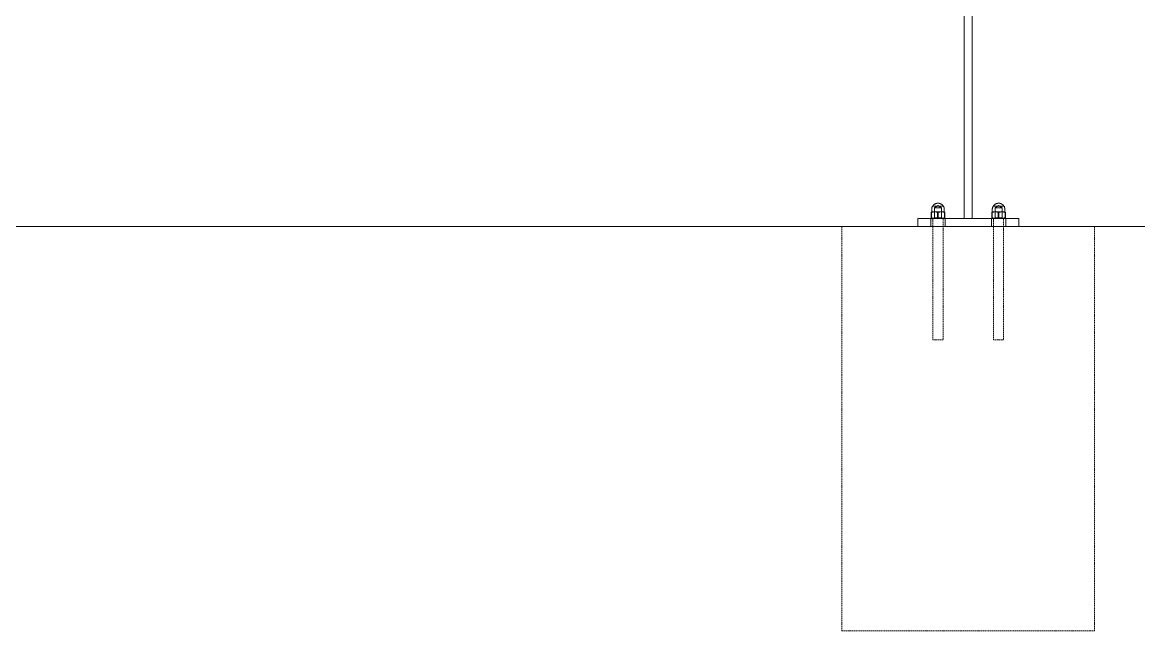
# Model space of a CAD drawing. Header units: millimetres. Extents: x -402 to 3954, y -41 to 3282.
# Drawn here: x 759 to 1863, y 2077 to 2679 of the extents above; entities that cross this region are included whole.
import ezdxf

# ---------------------------------------------------------------- set-up
doc = ezdxf.new("R2010")
doc.units = ezdxf.units.MM
doc.linetypes.add('HIDDEN', pattern=[1.905, 1.27, -0.635])
doc.layers.add('ZANO_R', color=7, linetype='Continuous', lineweight=0)
doc.layers.add('ZANO_R_przerywana', color=7, linetype='HIDDEN', lineweight=0)

msp = doc.modelspace()

# ---------------------------------------------------------------- linework, layer by layer
at = {"layer": 'ZANO_R'}
for p, q in [((1690.6, 2485), (1690.6, 2875)), ((1698.6, 2875), (1698.6, 2485)), ((1658.9, 2496.3), (1659, 2496.5)), ((1659, 2496.5), (1659.1, 2496.7)), ((1659.1, 2496.7), (1659.2, 2496.9)), ((1659.2, 2496.9), (1659.3, 2497)), ((1659.3, 2497), (1659.4, 2497.2)), ((1659.4, 2497.2), (1659.5, 2497.4)), ((1659.5, 2497.4), (1659.7, 2497.6)), ((1663.6, 2497.2), (1659.6, 2497.2)), ((1659.7, 2497.6), (1659.8, 2497.7)), ((1659.8, 2497.7), (1659.9, 2497.9)), ((1659.9, 2497.9), (1660.1, 2498.1)), ((1660.1, 2498.1), (1660.2, 2498.2)), ((1660.2, 2498.2), (1660.4, 2498.4)), ((1660.4, 2498.4), (1660.5, 2498.5)), ((1660.5, 2498.5), (1660.7, 2498.6)), ((1660.7, 2498.6), (1660.9, 2498.8)), ((1660.9, 2498.8), (1661, 2498.9)), ((1661, 2498.9), (1661.2, 2499)), ((1661.2, 2499), (1661.4, 2499.1)), ((1661.2, 2495.6), (1664.6, 2497.7)), ((1661.4, 2499.1), (1661.6, 2499.2)), ((1661.6, 2499.2), (1661.8, 2499.3)), ((1661.8, 2499.3), (1661.9, 2499.4)), ((1661.9, 2499.4), (1662.1, 2499.5)), ((1662.1, 2499.5), (1662.3, 2499.6)), ((1662.3, 2499.6), (1662.5, 2499.7)), ((1662.5, 2499.7), (1662.7, 2499.7)), ((1662.7, 2499.7), (1662.9, 2499.8)), ((1662.9, 2499.8), (1663.2, 2499.9)), ((1663.2, 2499.9), (1663.4, 2499.9)), ((1663.4, 2499.9), (1663.6, 2500)), ((1663.6, 2500), (1663.8, 2500)), ((1669.6, 2497.2), (1663.6, 2497.2)), ((1663.8, 2500), (1664, 2500)), ((1664, 2500), (1664.2, 2500)), ((1664.2, 2500), (1664.4, 2500)), ((1664.4, 2500), (1664.6, 2500)), ((1664.6, 2500), (1664.8, 2500)), ((1664.6, 2497.7), (1668, 2495.6)), ((1664.8, 2500), (1665.1, 2500)), ((1665.1, 2500), (1665.3, 2500)), ((1665.3, 2500), (1665.5, 2500)), ((1665.5, 2500), (1665.7, 2500)), ((1665.7, 2500), (1665.9, 2499.9)), ((1665.9, 2499.9), (1666.1, 2499.9)), ((1666.1, 2499.9), (1666.3, 2499.8)), ((1666.3, 2499.8), (1666.5, 2499.7)), ((1666.5, 2499.7), (1666.7, 2499.7)), ((1666.7, 2499.7), (1666.9, 2499.6)), ((1666.9, 2499.6), (1667.1, 2499.5)), ((1667.1, 2499.5), (1667.3, 2499.4)), ((1667.3, 2499.4), (1667.5, 2499.3)), ((1667.5, 2499.3), (1667.7, 2499.2)), ((1667.7, 2499.2), (1667.9, 2499.1)), ((1667.9, 2499.1), (1668.1, 2499)), ((1668.1, 2499), (1668.2, 2498.9)), ((1668.2, 2498.9), (1668.4, 2498.8)), ((1668.4, 2498.8), (1668.6, 2498.6)), ((1668.6, 2498.6), (1668.7, 2498.5)), ((1668.7, 2498.5), (1668.9, 2498.4)), ((1668.9, 2498.4), (1669.1, 2498.2)), ((1669.1, 2498.2), (1669.2, 2498.1)), ((1669.2, 2498.1), (1669.3, 2497.9)), ((1669.3, 2497.9), (1669.5, 2497.7)), ((1669.5, 2497.7), (1669.6, 2497.6)), ((1669.6, 2497.6), (1669.7, 2497.4)), ((1669.7, 2497.4), (1669.9, 2497.2)), ((1669.9, 2497.2), (1670, 2497)), ((1670, 2497), (1670.1, 2496.9)), ((1670.1, 2496.9), (1670.2, 2496.7)), ((1670.2, 2496.7), (1670.3, 2496.5)), ((1670.3, 2496.5), (1670.4, 2496.3)), ((1718.9, 2496.3), (1719, 2496.5)), ((1719, 2496.5), (1719.1, 2496.7)), ((1719.1, 2496.7), (1719.2, 2496.9)), ((1719.2, 2496.9), (1719.3, 2497)), ((1719.3, 2497), (1719.4, 2497.2)), ((1719.4, 2497.2), (1719.5, 2497.4)), ((1719.5, 2497.4), (1719.7, 2497.6)), ((1719.6, 2497.2), (1725.6, 2497.2)), ((1719.7, 2497.6), (1719.8, 2497.7)), ((1719.8, 2497.7), (1719.9, 2497.9)), ((1719.9, 2497.9), (1720.1, 2498.1)), ((1720.1, 2498.1), (1720.2, 2498.2)), ((1720.2, 2498.2), (1720.4, 2498.4)), ((1720.4, 2498.4), (1720.5, 2498.5)), ((1720.5, 2498.5), (1720.7, 2498.6)), ((1720.7, 2498.6), (1720.9, 2498.8)), ((1720.9, 2498.8), (1721, 2498.9)), ((1721, 2498.9), (1721.2, 2499)), ((1721.2, 2499), (1721.4, 2499.1)), ((1721.2, 2495.6), (1724.6, 2497.7)), ((1721.4, 2499.1), (1721.6, 2499.2)), ((1721.6, 2499.2), (1721.8, 2499.3)), ((1721.8, 2499.3), (1721.9, 2499.4)), ((1721.9, 2499.4), (1722.1, 2499.5)), ((1722.1, 2499.5), (1722.3, 2499.6)), ((1722.3, 2499.6), (1722.5, 2499.7)), ((1722.5, 2499.7), (1722.7, 2499.7)), ((1722.7, 2499.7), (1722.9, 2499.8)), ((1722.9, 2499.8), (1723.2, 2499.9)), ((1723.2, 2499.9), (1723.4, 2499.9)), ((1723.4, 2499.9), (1723.6, 2500)), ((1723.6, 2500), (1723.8, 2500)), ((1723.8, 2500), (1724, 2500)), ((1724, 2500), (1724.2, 2500)), ((1724.2, 2500), (1724.4, 2500)), ((1724.4, 2500), (1724.6, 2500)), ((1724.6, 2500), (1724.8, 2500)), ((1724.6, 2497.7), (1728, 2495.6)), ((1724.8, 2500), (1725.1, 2500)), ((1725.1, 2500), (1725.3, 2500)), ((1725.3, 2500), (1725.5, 2500)), ((1725.5, 2500), (1725.7, 2500)), ((1725.6, 2497.2), (1729.6, 2497.2)), ((1725.7, 2500), (1725.9, 2499.9)), ((1725.9, 2499.9), (1726.1, 2499.9)), ((1726.1, 2499.9), (1726.3, 2499.8)), ((1726.3, 2499.8), (1726.5, 2499.7)), ((1726.5, 2499.7), (1726.7, 2499.7)), ((1726.7, 2499.7), (1726.9, 2499.6)), ((1726.9, 2499.6), (1727.1, 2499.5)), ((1727.1, 2499.5), (1727.3, 2499.4)), ((1727.3, 2499.4), (1727.5, 2499.3)), ((1727.5, 2499.3), (1727.7, 2499.2)), ((1727.7, 2499.2), (1727.9, 2499.1)), ((1727.9, 2499.1), (1728.1, 2499)), ((1728.1, 2499), (1728.2, 2498.9)), ((1728.2, 2498.9), (1728.4, 2498.8)), ((1728.4, 2498.8), (1728.6, 2498.6)), ((1728.6, 2498.6), (1728.7, 2498.5)), ((1728.7, 2498.5), (1728.9, 2498.4)), ((1728.9, 2498.4), (1729.1, 2498.2)), ((1729.1, 2498.2), (1729.2, 2498.1)), ((1729.2, 2498.1), (1729.3, 2497.9)), ((1729.3, 2497.9), (1729.5, 2497.7)), ((1729.5, 2497.7), (1729.6, 2497.6)), ((1729.6, 2497.6), (1729.7, 2497.4)), ((1729.7, 2497.4), (1729.9, 2497.2)), ((1729.9, 2497.2), (1730, 2497)), ((1730, 2497), (1730.1, 2496.9)), ((1730.1, 2496.9), (1730.2, 2496.7)), ((1730.2, 2496.7), (1730.3, 2496.5)), ((1730.3, 2496.5), (1730.4, 2496.3)), ((1658, 2491), (1658.1, 2491.5)), ((1658.3, 2491.1), (1658, 2491)), ((1658, 2485.6), (1658, 2491)), ((1658, 2485.6), (1658.3, 2485.5)), ((1658.1, 2485), (1658, 2485.6)), ((1658.1, 2491.5), (1658.1, 2491.5)), ((1658.1, 2491.5), (1658.1, 2491.5)), ((1658.1, 2491.5), (1658.1, 2491.5)), ((1658.1, 2491.5), (1658.1, 2491.5)), ((1658.1, 2491.5), (1658.1, 2491.5)), ((1658.1, 2491.5), (1658.1, 2491.5)), ((1658.1, 2491.5), (1658.2, 2491.5)), ((1658.1, 2491.5), (1658.3, 2491)), ((1658.3, 2485.6), (1658.1, 2485)), ((1658.2, 2491.5), (1658.3, 2491.5)), ((1658.3, 2491.5), (1658.3, 2491.5)), ((1658.3, 2491.5), (1658.3, 2491.6)), ((1658.3, 2491.6), (1658.3, 2491.6)), ((1658.3, 2491.6), (1658.3, 2491.6)), ((1658.3, 2491.6), (1658.3, 2491.6)), ((1658.3, 2491.6), (1658.3, 2491.6)), ((1658.3, 2491.6), (1658.3, 2491.6)), ((1658.3, 2491.6), (1658.3, 2491.6)), ((1658.3, 2491.6), (1658.3, 2491.6)), ((1658.3, 2491.6), (1658.3, 2491.6)), ((1658.3, 2491.6), (1658.3, 2491.6)), ((1658.3, 2491.6), (1658.3, 2491.6)), ((1658.3, 2491.6), (1658.3, 2491.6)), ((1658.3, 2491.6), (1658.3, 2491.6)), ((1658.3, 2491.6), (1658.4, 2491.6)), ((1658.3, 2491.5), (1658.3, 2491.5)), ((1658.3, 2491.5), (1658.3, 2491.5)), ((1658.3, 2491.5), (1658.3, 2491.5)), ((1658.3, 2491.5), (1658.3, 2491.5)), ((1658.3, 2491.5), (1658.3, 2491.5)), ((1658.3, 2491.5), (1658.3, 2491.5)), ((1658.3, 2491.5), (1658.3, 2491.5)), ((1658.3, 2491.5), (1658.9, 2491.5)), ((1658.6, 2491.2), (1658.3, 2491.1)), ((1658.3, 2491), (1658.6, 2491.1)), ((1658.3, 2485.6), (1658.3, 2491)), ((1658.7, 2485.5), (1658.3, 2485.6)), ((1658.3, 2485.5), (1658.6, 2485.4)), ((1658.4, 2494.6), (1658.5, 2494.9)), ((1658.4, 2494.4), (1658.4, 2494.6)), ((1658.4, 2494.2), (1658.4, 2494.4)), ((1658.4, 2494), (1658.4, 2494.2)), ((1658.4, 2493.8), (1658.4, 2494)), ((1658.4, 2491.7), (1658.4, 2493.8)), ((1658.4, 2491.6), (1658.4, 2491.7)), ((1658.4, 2491.7), (1658.4, 2491.7)), ((1658.4, 2491.7), (1658.4, 2491.7)), ((1658.4, 2491.6), (1658.4, 2491.6)), ((1658.4, 2491.6), (1658.4, 2491.6)), ((1658.4, 2491.6), (1658.4, 2491.6)), ((1658.4, 2491.6), (1658.4, 2491.6)), ((1658.4, 2491.6), (1658.4, 2491.6)), ((1658.4, 2491.6), (1658.4, 2491.6)), ((1658.4, 2491.6), (1658.4, 2491.6)), ((1658.4, 2491.6), (1658.4, 2491.6)), ((1658.4, 2491.6), (1658.4, 2491.6)), ((1658.4, 2491.6), (1658.4, 2491.6)), ((1658.4, 2491.6), (1658.4, 2491.6)), ((1658.4, 2491.6), (1658.4, 2491.6)), ((1658.4, 2491.6), (1658.4, 2491.6)), ((1658.4, 2491.6), (1658.4, 2491.6)), ((1658.4, 2491.6), (1658.4, 2491.6)), ((1658.4, 2491.6), (1658.4, 2491.6)), ((1658.4, 2491.6), (1658.4, 2491.6)), ((1658.4, 2491.6), (1658.4, 2491.6)), ((1658.5, 2495.1), (1658.6, 2495.3)), ((1658.5, 2494.9), (1658.5, 2495.1)), ((1658.6, 2495.5), (1658.7, 2495.7)), ((1658.6, 2495.3), (1658.6, 2495.5)), ((1658.9, 2491.2), (1658.6, 2491.2)), ((1658.6, 2491.1), (1659, 2491.2)), ((1658.6, 2485.4), (1659, 2485.3)), ((1658.7, 2495.9), (1658.8, 2496.1)), ((1658.7, 2495.7), (1658.7, 2495.9)), ((1659, 2485.4), (1658.7, 2485.5)), ((1658.8, 2496.1), (1658.9, 2496.3)), ((1658.9, 2491.5), (1661, 2491.5)), ((1659.2, 2491.3), (1658.9, 2491.2)), ((1659, 2491.2), (1659.3, 2491.3)), ((1659.4, 2485.3), (1659, 2485.4)), ((1659, 2485.3), (1659.3, 2485.2)), ((1659.5, 2491.4), (1659.2, 2491.3)), ((1659.3, 2491.3), (1659.6, 2491.3)), ((1659.8, 2485.2), (1659.4, 2485.3)), ((1659.9, 2491.4), (1659.5, 2491.4)), ((1659.6, 2491.3), (1660, 2491.4)), ((1660.2, 2491.5), (1659.9, 2491.4)), ((1660, 2491.4), (1660.3, 2491.4)), ((1660.5, 2491.5), (1660.2, 2491.5)), ((1660.3, 2491.4), (1660.7, 2491.5)), ((1660.8, 2491.5), (1660.5, 2491.5)), ((1660.6, 2485.1), (1661.2, 2485.5)), ((1660.7, 2491.5), (1661, 2491.5)), ((1661.2, 2491.5), (1660.8, 2491.5)), ((1661, 2491.5), (1661.4, 2491.5)), ((1661.2, 2485.5), (1661.2, 2495.6)), ((1661.2, 2495.6), (1661.2, 2495.6)), ((1661.2, 2495.6), (1661.2, 2495.6)), ((1661.2, 2495.6), (1661.2, 2495.6)), ((1661.2, 2495.6), (1661.2, 2495.6)), ((1661.2, 2495.6), (1661.2, 2495.6)), ((1661.2, 2495.6), (1661.2, 2495.6)), ((1661.2, 2495.6), (1661.3, 2495.6)), ((1661.5, 2491.5), (1661.2, 2491.5)), ((1662.8, 2485.5), (1661.2, 2485.5)), ((1661.3, 2495.6), (1661.7, 2495.6)), ((1661.3, 2491.5), (1667.5, 2491.5)), ((1661.4, 2491.5), (1661.4, 2491.5)), ((1661.8, 2491.5), (1661.5, 2491.5)), ((1661.7, 2495.6), (1662.8, 2495.6)), ((1662.1, 2491.5), (1661.8, 2491.5)), ((1661.8, 2491.5), (1662.1, 2491.5)), ((1662.5, 2491.4), (1662.1, 2491.5)), ((1662.1, 2491.5), (1662.5, 2491.5)), ((1662.5, 2491.5), (1662.9, 2491.5)), ((1662.8, 2491.4), (1662.5, 2491.4)), ((1662.8, 2495.6), (1668, 2495.6)), ((1663.1, 2491.3), (1662.8, 2491.4)), ((1668, 2485.5), (1662.8, 2485.5)), ((1662.8, 2485.2), (1663.1, 2485.3)), ((1662.9, 2491.5), (1663.2, 2491.4)), ((1663.4, 2491.2), (1663.1, 2491.3)), ((1663.1, 2485.3), (1663.4, 2485.3)), ((1663.2, 2491.4), (1663.6, 2491.3)), ((1663.7, 2491.2), (1663.4, 2491.2)), ((1663.4, 2485.3), (1663.7, 2485.4)), ((1663.6, 2491.3), (1663.9, 2491.3)), ((1663.9, 2485.3), (1663.6, 2485.2)), ((1664, 2491.1), (1663.7, 2491.2)), ((1663.7, 2485.4), (1664, 2485.5)), ((1663.9, 2491.3), (1664.3, 2491.2)), ((1664.2, 2485.4), (1663.9, 2485.3)), ((1664.3, 2491), (1664, 2491.1)), ((1664, 2485.5), (1664.3, 2485.6)), ((1664.6, 2485.5), (1664.2, 2485.4)), ((1664.3, 2491.2), (1664.6, 2491.1)), ((1664.7, 2491.1), (1664.3, 2491)), ((1664.3, 2485.6), (1664.3, 2491)), ((1664.3, 2485.6), (1664.7, 2485.5)), ((1664.6, 2491.1), (1664.9, 2491)), ((1664.9, 2485.6), (1664.6, 2485.5)), ((1665, 2491.2), (1664.7, 2491.1)), ((1664.7, 2485.5), (1665, 2485.4)), ((1664.9, 2491), (1665.2, 2491.1)), ((1664.9, 2491), (1664.9, 2485.6)), ((1664.9, 2485.6), (1665.2, 2485.5)), ((1665.3, 2491.2), (1665, 2491.2)), ((1665, 2485.4), (1665.4, 2485.3)), ((1665.2, 2491.1), (1665.6, 2491.2)), ((1665.2, 2485.5), (1665.6, 2485.4)), ((1665.6, 2491.3), (1665.3, 2491.2)), ((1665.4, 2485.3), (1665.7, 2485.2)), ((1666, 2491.4), (1665.6, 2491.3)), ((1665.6, 2491.2), (1665.9, 2491.3)), ((1665.6, 2485.4), (1665.9, 2485.3)), ((1665.9, 2491.3), (1666.2, 2491.3)), ((1665.9, 2485.3), (1666.2, 2485.3)), ((1666.3, 2491.4), (1666, 2491.4)), ((1666.2, 2491.3), (1666.5, 2491.4)), ((1666.6, 2491.5), (1666.3, 2491.4)), ((1666.5, 2491.4), (1666.9, 2491.4)), ((1667, 2491.5), (1666.6, 2491.5)), ((1666.9, 2491.4), (1667.2, 2491.5)), ((1667.3, 2491.5), (1667, 2491.5)), ((1667.2, 2491.5), (1667.5, 2491.5)), ((1667.7, 2491.5), (1667.3, 2491.5)), ((1667.5, 2491.5), (1667.9, 2491.5)), ((1668, 2491.5), (1667.7, 2491.5)), ((1667.8, 2491.5), (1671.1, 2491.5)), ((1667.9, 2491.5), (1667.9, 2491.5)), ((1668, 2495.6), (1668, 2485.5)), ((1668.3, 2491.5), (1668, 2491.5)), ((1668, 2485.5), (1668.6, 2485.1)), ((1668.7, 2491.5), (1668.3, 2491.5)), ((1668.3, 2491.5), (1668.6, 2491.5)), ((1668.6, 2491.5), (1669, 2491.5)), ((1669, 2491.4), (1668.7, 2491.5)), ((1669, 2491.5), (1669.3, 2491.5)), ((1669.3, 2491.4), (1669, 2491.4)), ((1669.3, 2491.5), (1669.6, 2491.4)), ((1669.7, 2491.3), (1669.3, 2491.4)), ((1669.6, 2491.4), (1670, 2491.3)), ((1669.6, 2485.2), (1669.9, 2485.3)), ((1670, 2491.2), (1669.7, 2491.3)), ((1669.9, 2485.3), (1670.3, 2485.4)), ((1670, 2491.3), (1670.3, 2491.3)), ((1670.3, 2491.2), (1670, 2491.2)), ((1670, 2485.3), (1670.3, 2485.3)), ((1670.3, 2491.3), (1670.6, 2491.2)), ((1670.7, 2491.1), (1670.3, 2491.2)), ((1670.3, 2485.4), (1670.6, 2485.5)), ((1670.3, 2485.3), (1670.6, 2485.4)), ((1670.4, 2496.3), (1670.4, 2496.1)), ((1670.4, 2496.1), (1670.5, 2495.9)), ((1670.5, 2495.9), (1670.6, 2495.7)), ((1670.6, 2495.7), (1670.6, 2495.5)), ((1670.6, 2495.5), (1670.7, 2495.3)), ((1670.6, 2491.2), (1671, 2491.1)), ((1670.6, 2485.5), (1671, 2485.6)), ((1670.6, 2485.4), (1671, 2485.5)), ((1670.7, 2495.3), (1670.8, 2495.1)), ((1671, 2491), (1670.7, 2491.1)), ((1670.8, 2495.1), (1670.8, 2494.9)), ((1670.8, 2494.9), (1670.8, 2494.6)), ((1670.8, 2494.6), (1670.8, 2494.4)), ((1670.8, 2494.4), (1670.9, 2494.2)), ((1670.9, 2494.2), (1670.9, 2494)), ((1670.9, 2494), (1670.9, 2493.8)), ((1670.9, 2493.8), (1670.9, 2491.7)), ((1670.9, 2491.7), (1670.9, 2491.7)), ((1670.9, 2491.7), (1670.9, 2491.7)), ((1670.9, 2491.7), (1670.9, 2491.6)), ((1670.9, 2491.6), (1670.9, 2491.6)), ((1670.9, 2491.6), (1670.9, 2491.6)), ((1670.9, 2491.6), (1670.9, 2491.6)), ((1670.9, 2491.6), (1670.9, 2491.6)), ((1670.9, 2491.6), (1670.9, 2491.6)), ((1670.9, 2491.6), (1670.9, 2491.6)), ((1670.9, 2491.6), (1670.9, 2491.6)), ((1670.9, 2491.6), (1670.9, 2491.6)), ((1670.9, 2491.6), (1670.9, 2491.6)), ((1670.9, 2491.6), (1670.9, 2491.6)), ((1670.9, 2491.6), (1670.9, 2491.6)), ((1670.9, 2491.6), (1670.9, 2491.6)), ((1670.9, 2491.6), (1670.9, 2491.6)), ((1670.9, 2491.6), (1670.9, 2491.6)), ((1670.9, 2491.6), (1670.9, 2491.6)), ((1670.9, 2491.6), (1670.9, 2491.6)), ((1670.9, 2491.6), (1670.9, 2491.6)), ((1670.9, 2491.6), (1670.9, 2491.6)), ((1670.9, 2491.6), (1670.9, 2491.6)), ((1670.9, 2491.6), (1670.9, 2491.6)), ((1670.9, 2491.6), (1670.9, 2491.6)), ((1670.9, 2491.6), (1670.9, 2491.6)), ((1670.9, 2491.6), (1670.9, 2491.6)), ((1670.9, 2491.6), (1670.9, 2491.6)), ((1670.9, 2491.6), (1670.9, 2491.6)), ((1670.9, 2491.6), (1670.9, 2491.6)), ((1670.9, 2491.6), (1670.9, 2491.6)), ((1670.9, 2491.6), (1670.9, 2491.6)), ((1670.9, 2491.6), (1670.9, 2491.6)), ((1670.9, 2491.6), (1671, 2491.6)), ((1671, 2491.6), (1671, 2491.6)), ((1671, 2491.6), (1671, 2491.5)), ((1671, 2491.5), (1671, 2491.5)), ((1671, 2491.5), (1671, 2491.5)), ((1671, 2491.5), (1671, 2491.5)), ((1671, 2491.5), (1671, 2491.5)), ((1671, 2491.5), (1671, 2491.5)), ((1671, 2491.5), (1671, 2491.5)), ((1671, 2491.5), (1671, 2491.5)), ((1671, 2491.5), (1671, 2491.5)), ((1671, 2491.5), (1671, 2491.5)), ((1671, 2491.5), (1671, 2491.5)), ((1671.1, 2491.5), (1671, 2491)), ((1671, 2491.1), (1671.3, 2491)), ((1671, 2491), (1671, 2485.6)), ((1671, 2485.6), (1671.1, 2485)), ((1671, 2485.5), (1671.3, 2485.6)), ((1671.3, 2491), (1671.1, 2491.5)), ((1671.1, 2485), (1671.3, 2485.6)), ((1671.3, 2485.6), (1671.3, 2491)), ((1718, 2491), (1718.1, 2491.5)), ((1718.3, 2491.1), (1718, 2491)), ((1718, 2485.6), (1718, 2491)), ((1718.1, 2485), (1718, 2485.6)), ((1718.3, 2485.5), (1718, 2485.6)), ((1718.1, 2491.5), (1718.3, 2491)), ((1721.5, 2491.5), (1718.1, 2491.5)), ((1718.3, 2485.6), (1718.1, 2485)), ((1718.3, 2491.5), (1718.3, 2491.5)), ((1718.3, 2491.5), (1718.3, 2491.6)), ((1718.3, 2491.6), (1718.3, 2491.6)), ((1718.3, 2491.6), (1718.3, 2491.6)), ((1718.3, 2491.6), (1718.3, 2491.6)), ((1718.3, 2491.6), (1718.3, 2491.6)), ((1718.3, 2491.6), (1718.3, 2491.6)), ((1718.3, 2491.6), (1718.3, 2491.6)), ((1718.3, 2491.6), (1718.3, 2491.6)), ((1718.3, 2491.6), (1718.3, 2491.6)), ((1718.3, 2491.6), (1718.3, 2491.6)), ((1718.3, 2491.6), (1718.3, 2491.6)), ((1718.3, 2491.6), (1718.3, 2491.6)), ((1718.3, 2491.6), (1718.3, 2491.6)), ((1718.3, 2491.6), (1718.4, 2491.6)), ((1718.3, 2491.5), (1718.3, 2491.5)), ((1718.3, 2491.5), (1718.3, 2491.5)), ((1718.3, 2491.5), (1718.3, 2491.5)), ((1718.3, 2491.5), (1718.3, 2491.5)), ((1718.3, 2491.5), (1718.3, 2491.5)), ((1718.3, 2491.5), (1718.3, 2491.5)), ((1718.3, 2491.5), (1718.3, 2491.5)), ((1718.3, 2491.5), (1718.3, 2491.5)), ((1718.6, 2491.2), (1718.3, 2491.1)), ((1718.3, 2491), (1718.6, 2491.1)), ((1718.3, 2491), (1718.3, 2485.6)), ((1718.6, 2485.5), (1718.3, 2485.6)), ((1718.6, 2485.4), (1718.3, 2485.5)), ((1718.4, 2494.6), (1718.5, 2494.9)), ((1718.4, 2494.4), (1718.4, 2494.6)), ((1718.4, 2494.2), (1718.4, 2494.4)), ((1718.4, 2494), (1718.4, 2494.2)), ((1718.4, 2493.8), (1718.4, 2494)), ((1718.4, 2491.7), (1718.4, 2493.8)), ((1718.4, 2491.6), (1718.4, 2491.7)), ((1718.4, 2491.7), (1718.4, 2491.7)), ((1718.4, 2491.7), (1718.4, 2491.7)), ((1718.4, 2491.6), (1718.4, 2491.6)), ((1718.4, 2491.6), (1718.4, 2491.6)), ((1718.4, 2491.6), (1718.4, 2491.6)), ((1718.4, 2491.6), (1718.4, 2491.6)), ((1718.4, 2491.6), (1718.4, 2491.6)), ((1718.4, 2491.6), (1718.4, 2491.6)), ((1718.4, 2491.6), (1718.4, 2491.6)), ((1718.4, 2491.6), (1718.4, 2491.6)), ((1718.4, 2491.6), (1718.4, 2491.6)), ((1718.4, 2491.6), (1718.4, 2491.6)), ((1718.4, 2491.6), (1718.4, 2491.6)), ((1718.4, 2491.6), (1718.4, 2491.6)), ((1718.4, 2491.6), (1718.4, 2491.6)), ((1718.4, 2491.6), (1718.4, 2491.6)), ((1718.4, 2491.6), (1718.4, 2491.6)), ((1718.4, 2491.6), (1718.4, 2491.6)), ((1718.4, 2491.6), (1718.4, 2491.6)), ((1718.4, 2491.6), (1718.4, 2491.6)), ((1718.5, 2495.1), (1718.6, 2495.3)), ((1718.5, 2494.9), (1718.5, 2495.1)), ((1718.6, 2495.5), (1718.7, 2495.7)), ((1718.6, 2495.3), (1718.6, 2495.5)), ((1719, 2491.3), (1718.6, 2491.2)), ((1718.6, 2491.1), (1718.9, 2491.2)), ((1719, 2485.4), (1718.6, 2485.5)), ((1719, 2485.3), (1718.6, 2485.4)), ((1718.7, 2495.9), (1718.8, 2496.1)), ((1718.7, 2495.7), (1718.7, 2495.9)), ((1718.8, 2496.1), (1718.9, 2496.3)), ((1718.9, 2491.2), (1719.3, 2491.2)), ((1719.3, 2491.3), (1719, 2491.3)), ((1719.3, 2485.3), (1719, 2485.4)), ((1719.3, 2485.3), (1719, 2485.3)), ((1719.6, 2491.4), (1719.3, 2491.3)), ((1719.3, 2491.2), (1719.6, 2491.3)), ((1719.7, 2485.2), (1719.3, 2485.3)), ((1720, 2491.5), (1719.6, 2491.4)), ((1719.6, 2491.3), (1719.9, 2491.4)), ((1719.9, 2491.4), (1720.3, 2491.4)), ((1720.3, 2491.5), (1720, 2491.5)), ((1720.3, 2491.4), (1720.6, 2491.5)), ((1720.6, 2491.5), (1720.3, 2491.5)), ((1720.6, 2491.5), (1720.9, 2491.5)), ((1721, 2491.5), (1720.6, 2491.5)), ((1720.6, 2485.1), (1721.2, 2485.5)), ((1720.9, 2491.5), (1721.3, 2491.5)), ((1721.2, 2485.5), (1721.2, 2495.6)), ((1726.4, 2495.6), (1721.2, 2495.6)), ((1721.2, 2485.5), (1726.4, 2485.5)), ((1721.3, 2491.5), (1721.6, 2491.5)), ((1721.4, 2491.5), (1721.3, 2491.5)), ((1721.7, 2491.5), (1721.4, 2491.5)), ((1721.6, 2491.5), (1721.9, 2491.5)), ((1722.1, 2491.5), (1721.7, 2491.5)), ((1728, 2491.5), (1721.8, 2491.5)), ((1721.9, 2491.5), (1722.3, 2491.5)), ((1722.4, 2491.4), (1722.1, 2491.5)), ((1722.3, 2491.5), (1722.6, 2491.5)), ((1722.7, 2491.4), (1722.4, 2491.4)), ((1722.6, 2491.5), (1723, 2491.4)), ((1723, 2491.3), (1722.7, 2491.4)), ((1723, 2491.4), (1723.3, 2491.4)), ((1723.4, 2491.3), (1723, 2491.3)), ((1723.4, 2485.3), (1723.1, 2485.3)), ((1723.3, 2491.4), (1723.6, 2491.3)), ((1723.7, 2491.2), (1723.4, 2491.3)), ((1723.7, 2485.4), (1723.4, 2485.3)), ((1723.6, 2491.3), (1724, 2491.2)), ((1723.9, 2485.3), (1723.6, 2485.2)), ((1724, 2491.1), (1723.7, 2491.2)), ((1724, 2485.5), (1723.7, 2485.4)), ((1724.3, 2485.4), (1723.9, 2485.3)), ((1724, 2491.2), (1724.3, 2491.2)), ((1724.3, 2491), (1724, 2491.1)), ((1724.3, 2485.6), (1724, 2485.5)), ((1724.3, 2491.2), (1724.6, 2491.1)), ((1724.7, 2491.1), (1724.3, 2491)), ((1724.3, 2491), (1724.3, 2485.6)), ((1724.3, 2485.6), (1724.7, 2485.5)), ((1724.6, 2485.5), (1724.3, 2485.4)), ((1724.6, 2491.1), (1724.9, 2491)), ((1724.9, 2485.6), (1724.6, 2485.5)), ((1725, 2491.2), (1724.7, 2491.1)), ((1724.7, 2485.5), (1725, 2485.4)), ((1724.9, 2491), (1725.2, 2491.1)), ((1724.9, 2485.6), (1724.9, 2491)), ((1725.2, 2485.5), (1724.9, 2485.6)), ((1725.4, 2491.3), (1725, 2491.2)), ((1725, 2485.4), (1725.4, 2485.3)), ((1725.2, 2491.1), (1725.5, 2491.2)), ((1725.5, 2485.4), (1725.2, 2485.5)), ((1725.7, 2491.3), (1725.4, 2491.3)), ((1725.4, 2485.3), (1725.7, 2485.2)), ((1725.5, 2491.2), (1725.9, 2491.2)), ((1725.8, 2485.3), (1725.5, 2485.4)), ((1726.1, 2491.4), (1725.7, 2491.3)), ((1726.1, 2485.3), (1725.8, 2485.3)), ((1725.9, 2491.2), (1726.2, 2491.3)), ((1726.4, 2491.5), (1726.1, 2491.4)), ((1726.4, 2485.2), (1726.1, 2485.3)), ((1726.2, 2491.3), (1726.5, 2491.4)), ((1727.6, 2495.6), (1726.4, 2495.6)), ((1726.8, 2491.5), (1726.4, 2491.5)), ((1726.4, 2485.5), (1728, 2485.5)), ((1726.5, 2491.4), (1726.8, 2491.4)), ((1726.8, 2491.4), (1727.1, 2491.5)), ((1727.1, 2491.5), (1726.8, 2491.5)), ((1727.1, 2491.5), (1727.5, 2491.5)), ((1727.5, 2491.5), (1727.1, 2491.5)), ((1727.5, 2491.5), (1727.8, 2491.5)), ((1727.9, 2495.6), (1727.6, 2495.6)), ((1727.8, 2491.5), (1728.1, 2491.5)), ((1727.9, 2491.5), (1727.8, 2491.5)), ((1728, 2495.6), (1727.9, 2495.6)), ((1728.3, 2491.5), (1727.9, 2491.5)), ((1728, 2495.6), (1728, 2485.5)), ((1728, 2495.6), (1728, 2495.6)), ((1728, 2495.6), (1728, 2495.6)), ((1728, 2495.6), (1728, 2495.6)), ((1728, 2495.6), (1728, 2495.6)), ((1728, 2495.6), (1728, 2495.6)), ((1728, 2495.6), (1728, 2495.6)), ((1728, 2485.5), (1728.6, 2485.1)), ((1728.1, 2491.5), (1728.4, 2491.5)), ((1730.4, 2491.5), (1728.3, 2491.5)), ((1728.6, 2491.5), (1728.3, 2491.5)), ((1728.4, 2491.5), (1728.8, 2491.5)), ((1728.9, 2491.4), (1728.6, 2491.5)), ((1728.8, 2491.5), (1729.1, 2491.5)), ((1729.3, 2491.4), (1728.9, 2491.4)), ((1729.1, 2491.5), (1729.4, 2491.4)), ((1729.6, 2491.3), (1729.3, 2491.4)), ((1729.4, 2491.4), (1729.7, 2491.4)), ((1729.5, 2485.2), (1729.9, 2485.3)), ((1730, 2491.3), (1729.6, 2491.3)), ((1729.7, 2491.4), (1730, 2491.3)), ((1729.9, 2485.3), (1730.2, 2485.4)), ((1730, 2491.3), (1730.3, 2491.2)), ((1730.3, 2491.2), (1730, 2491.3)), ((1730.3, 2485.3), (1730, 2485.2)), ((1730.2, 2485.4), (1730.6, 2485.5)), ((1730.3, 2491.2), (1730.7, 2491.2)), ((1730.6, 2491.1), (1730.3, 2491.2)), ((1730.6, 2485.4), (1730.3, 2485.3)), ((1730.4, 2496.3), (1730.4, 2496.1)), ((1730.4, 2496.1), (1730.5, 2495.9)), ((1731, 2491.5), (1730.4, 2491.5)), ((1730.5, 2495.9), (1730.6, 2495.7)), ((1730.6, 2495.7), (1730.6, 2495.5)), ((1730.6, 2495.5), (1730.7, 2495.3)), ((1731, 2491), (1730.6, 2491.1)), ((1730.6, 2485.5), (1731, 2485.6)), ((1731, 2485.5), (1730.6, 2485.4)), ((1730.7, 2495.3), (1730.8, 2495.1)), ((1730.7, 2491.2), (1731, 2491.1)), ((1730.8, 2495.1), (1730.8, 2494.9)), ((1730.8, 2494.9), (1730.8, 2494.6)), ((1730.8, 2494.6), (1730.8, 2494.4)), ((1730.8, 2494.4), (1730.9, 2494.2)), ((1730.9, 2494.2), (1730.9, 2494)), ((1730.9, 2494), (1730.9, 2493.8)), ((1730.9, 2493.8), (1730.9, 2491.7)), ((1730.9, 2491.7), (1730.9, 2491.7)), ((1730.9, 2491.7), (1730.9, 2491.7)), ((1730.9, 2491.7), (1730.9, 2491.6)), ((1730.9, 2491.6), (1730.9, 2491.6)), ((1730.9, 2491.6), (1730.9, 2491.6)), ((1730.9, 2491.6), (1730.9, 2491.6)), ((1730.9, 2491.6), (1730.9, 2491.6)), ((1730.9, 2491.6), (1730.9, 2491.6)), ((1730.9, 2491.6), (1730.9, 2491.6)), ((1730.9, 2491.6), (1730.9, 2491.6)), ((1730.9, 2491.6), (1730.9, 2491.6)), ((1730.9, 2491.6), (1730.9, 2491.6)), ((1730.9, 2491.6), (1730.9, 2491.6)), ((1730.9, 2491.6), (1730.9, 2491.6)), ((1730.9, 2491.6), (1730.9, 2491.6)), ((1730.9, 2491.6), (1730.9, 2491.6)), ((1730.9, 2491.6), (1730.9, 2491.6)), ((1730.9, 2491.6), (1730.9, 2491.6)), ((1730.9, 2491.6), (1730.9, 2491.6)), ((1730.9, 2491.6), (1730.9, 2491.6)), ((1730.9, 2491.6), (1730.9, 2491.6)), ((1730.9, 2491.6), (1730.9, 2491.6)), ((1730.9, 2491.6), (1730.9, 2491.6)), ((1730.9, 2491.6), (1730.9, 2491.6)), ((1730.9, 2491.6), (1730.9, 2491.6)), ((1730.9, 2491.6), (1730.9, 2491.6)), ((1730.9, 2491.6), (1730.9, 2491.6)), ((1730.9, 2491.6), (1730.9, 2491.6)), ((1730.9, 2491.6), (1730.9, 2491.6)), ((1730.9, 2491.6), (1730.9, 2491.6)), ((1730.9, 2491.6), (1730.9, 2491.6)), ((1730.9, 2491.6), (1730.9, 2491.6)), ((1730.9, 2491.6), (1731, 2491.6)), ((1731, 2491.6), (1731, 2491.5)), ((1731, 2491.5), (1731, 2491.5)), ((1731, 2491.5), (1731, 2491.5)), ((1731, 2491.5), (1731, 2491.5)), ((1731, 2491.5), (1731, 2491.5)), ((1731, 2491.5), (1731, 2491.5)), ((1731, 2491.5), (1731, 2491.5)), ((1731, 2491.5), (1731, 2491.5)), ((1731.1, 2491.5), (1731, 2491.5)), ((1731.1, 2491.5), (1731, 2491)), ((1731, 2491.1), (1731.3, 2491)), ((1731, 2485.6), (1731, 2491)), ((1731.3, 2485.6), (1731, 2485.5)), ((1731, 2485.6), (1731.1, 2485)), ((1731.1, 2491.5), (1731.1, 2491.5)), ((1731.3, 2491), (1731.1, 2491.5)), ((1731.1, 2491.5), (1731.1, 2491.5)), ((1731.1, 2491.5), (1731.1, 2491.5)), ((1731.1, 2491.5), (1731.1, 2491.5)), ((1731.1, 2491.5), (1731.1, 2491.5)), ((1731.1, 2491.5), (1731.1, 2491.5)), ((1731.1, 2491.5), (1731.1, 2491.5)), ((1731.1, 2485), (1731.3, 2485.6)), ((1731.3, 2485.6), (1731.3, 2491)), ((-402.5, 2477), (3618, 2477)), ((1569.6, 2477), (1819.6, 2477)), ((1654.6, 2485), (1644.6, 2485)), ((1644.6, 2485), (1644.6, 2477)), ((1654.6, 2485), (1690.6, 2485)), ((1657.6, 2477), (1657.6, 2485)), ((1658.1, 2485), (1658.1, 2485)), ((1658.1, 2485), (1658.1, 2485)), ((1659.3, 2485.2), (1659.6, 2485.2)), ((1659.6, 2485.2), (1660, 2485.1)), ((1663.6, 2485), (1659.6, 2485)), ((1660.2, 2485.2), (1659.8, 2485.2)), ((1660, 2485.1), (1660.3, 2485.1)), ((1660.5, 2485.1), (1660.2, 2485.2)), ((1660.3, 2485.1), (1660.7, 2485.1)), ((1660.9, 2485.1), (1660.5, 2485.1)), ((1660.6, 2485), (1660.6, 2485.1)), ((1661.8, 2485.1), (1660.6, 2485.1)), ((1660.7, 2485.1), (1661, 2485)), ((1661.2, 2485.1), (1661, 2485.1)), ((1661, 2485), (1661, 2485)), ((1661.4, 2485), (1661.2, 2485.1)), ((1661.3, 2485), (1661.6, 2485.1)), ((1661.4, 2485), (1661.4, 2485)), ((1661.5, 2485), (1661.4, 2485)), ((1661.6, 2485.1), (1661.9, 2485.1)), ((1662.1, 2485.1), (1661.8, 2485)), ((1662.5, 2485.1), (1661.8, 2485.1)), ((1661.8, 2485), (1661.8, 2485)), ((1661.9, 2485.1), (1662.2, 2485.1)), ((1662.5, 2485.1), (1662.1, 2485.1)), ((1662.2, 2485.1), (1662.5, 2485.2)), ((1662.5, 2485.2), (1662.8, 2485.2)), ((1668.6, 2485.1), (1662.5, 2485.1)), ((1662.8, 2485.1), (1662.5, 2485.1)), ((1663.2, 2485.2), (1662.8, 2485.1)), ((1663.6, 2485.2), (1663.2, 2485.2)), ((1669.6, 2485), (1663.6, 2485)), ((1665.7, 2485.2), (1666.1, 2485.2)), ((1666.1, 2485.2), (1666.5, 2485.1)), ((1666.2, 2485.3), (1666.5, 2485.2)), ((1666.5, 2485.2), (1666.8, 2485.1)), ((1666.5, 2485.1), (1666.8, 2485.1)), ((1666.8, 2485.1), (1667.2, 2485.1)), ((1666.8, 2485.1), (1667.2, 2485.1)), ((1667.2, 2485.1), (1667.6, 2485)), ((1667.2, 2485.1), (1667.5, 2485.1)), ((1667.4, 2485), (1667.5, 2485)), ((1667.5, 2485.1), (1667.6, 2485.1)), ((1667.5, 2485.1), (1667.7, 2485.1)), ((1667.7, 2485.1), (1667.9, 2485)), ((1667.8, 2485), (1668.1, 2485.1)), ((1667.8, 2485), (1667.9, 2485)), ((1667.9, 2485), (1667.9, 2485)), ((1667.9, 2485), (1667.9, 2485)), ((1667.9, 2485), (1667.9, 2485)), ((1667.9, 2485), (1667.9, 2485)), ((1668.1, 2485.1), (1668.5, 2485.1)), ((1668.3, 2485.1), (1668.5, 2485.1)), ((1668.3, 2485), (1668.6, 2485.1)), ((1668.3, 2485), (1668.3, 2485)), ((1668.3, 2485), (1668.4, 2485)), ((1668.5, 2485.1), (1668.8, 2485.1)), ((1668.6, 2485.1), (1668.6, 2485.1)), ((1668.6, 2485.1), (1668.6, 2485)), ((1668.6, 2485.1), (1669, 2485.1)), ((1668.8, 2485.1), (1669.2, 2485.2)), ((1669, 2485.1), (1669.3, 2485.1)), ((1669.2, 2485.2), (1669.6, 2485.2)), ((1669.3, 2485.1), (1669.6, 2485.2)), ((1669.6, 2485.2), (1670, 2485.3)), ((1671.1, 2485), (1671.1, 2485)), ((1671.1, 2485), (1671.1, 2485)), ((1671.6, 2477), (1671.6, 2485)), ((1690.6, 2485), (1698.6, 2485)), ((1698.6, 2485), (1734.6, 2485)), ((1717.6, 2477), (1717.6, 2485)), ((1718.1, 2485), (1718.1, 2485)), ((1719.6, 2485.2), (1719.3, 2485.3)), ((1719.9, 2485.1), (1719.6, 2485.2)), ((1725.6, 2485), (1719.6, 2485)), ((1720, 2485.2), (1719.7, 2485.2)), ((1720.3, 2485.1), (1719.9, 2485.1)), ((1720.4, 2485.1), (1720, 2485.2)), ((1720.6, 2485.1), (1720.3, 2485.1)), ((1720.7, 2485.1), (1720.4, 2485.1)), ((1720.6, 2485.1), (1720.6, 2485.1)), ((1720.6, 2485), (1720.6, 2485.1)), ((1720.6, 2485.1), (1720.6, 2485.1)), ((1720.6, 2485.1), (1720.6, 2485.1)), ((1720.6, 2485.1), (1720.6, 2485.1)), ((1720.6, 2485.1), (1720.6, 2485.1)), ((1720.6, 2485.1), (1720.6, 2485.1)), ((1720.6, 2485.1), (1720.6, 2485.1)), ((1720.6, 2485.1), (1720.6, 2485.1)), ((1720.6, 2485.1), (1720.7, 2485.1)), ((1721, 2485), (1720.6, 2485.1)), ((1721.1, 2485.1), (1720.7, 2485.1)), ((1720.7, 2485.1), (1720.9, 2485.1)), ((1721, 2485.1), (1720.8, 2485.1)), ((1721, 2485), (1720.9, 2485)), ((1721, 2485.1), (1726.8, 2485.1)), ((1721, 2485), (1721, 2485)), ((1721.5, 2485), (1721.1, 2485.1)), ((1721.3, 2485), (1721.4, 2485)), ((1721.4, 2485), (1721.3, 2485)), ((1721.3, 2485), (1721.4, 2485)), ((1721.6, 2485.1), (1721.4, 2485)), ((1721.4, 2485), (1721.4, 2485)), ((1721.5, 2485), (1721.4, 2485)), ((1721.8, 2485.1), (1721.6, 2485.1)), ((1721.8, 2485.1), (1721.7, 2485.1)), ((1721.8, 2485), (1721.7, 2485)), ((1722.1, 2485.1), (1721.8, 2485)), ((1722.1, 2485.1), (1721.8, 2485.1)), ((1722.5, 2485.1), (1722.1, 2485.1)), ((1722.4, 2485.1), (1722.1, 2485.1)), ((1722.8, 2485.2), (1722.4, 2485.1)), ((1722.9, 2485.1), (1722.5, 2485.1)), ((1723.1, 2485.3), (1722.8, 2485.2)), ((1723.2, 2485.2), (1722.9, 2485.1)), ((1723.6, 2485.2), (1723.2, 2485.2)), ((1728.5, 2485), (1725.6, 2485)), ((1725.7, 2485.2), (1726.1, 2485.2)), ((1726.1, 2485.2), (1726.4, 2485.1)), ((1726.7, 2485.2), (1726.4, 2485.2)), ((1726.4, 2485.1), (1726.8, 2485.1)), ((1727, 2485.1), (1726.7, 2485.2)), ((1726.8, 2485.1), (1727.1, 2485.1)), ((1726.8, 2485.1), (1727.5, 2485.1)), ((1727.4, 2485.1), (1727, 2485.1)), ((1727.1, 2485.1), (1727.5, 2485)), ((1727.7, 2485.1), (1727.4, 2485.1)), ((1727.4, 2485), (1727.5, 2485)), ((1727.5, 2485.1), (1728.6, 2485.1)), ((1728, 2485), (1727.7, 2485.1)), ((1727.8, 2485), (1727.9, 2485)), ((1727.8, 2485), (1727.9, 2485)), ((1727.9, 2485), (1728.1, 2485.1)), ((1728.1, 2485.1), (1728.3, 2485.1)), ((1728.6, 2485.1), (1728.3, 2485)), ((1728.3, 2485.1), (1728.7, 2485.1)), ((1728.3, 2485), (1728.3, 2485)), ((1729.4, 2485), (1728.5, 2485)), ((1729, 2485.1), (1728.6, 2485.1)), ((1728.6, 2485.1), (1728.6, 2485)), ((1728.7, 2485.1), (1729.1, 2485.2)), ((1729.3, 2485.1), (1729, 2485.1)), ((1729.1, 2485.2), (1729.5, 2485.2)), ((1729.6, 2485.2), (1729.3, 2485.1)), ((1729.6, 2485), (1729.4, 2485)), ((1730, 2485.2), (1729.6, 2485.2)), ((1729.6, 2485), (1729.6, 2485)), ((1729.6, 2485), (1729.6, 2485)), ((1729.6, 2485), (1729.6, 2485)), ((1729.6, 2485), (1729.6, 2485)), ((1729.6, 2485), (1729.6, 2485)), ((1729.6, 2485), (1729.6, 2485)), ((1731.1, 2485), (1731.1, 2485)), ((1731.1, 2485), (1731.1, 2485)), ((1731.6, 2477), (1731.6, 2485)), ((1744.6, 2485), (1734.6, 2485)), ((1744.6, 2477), (1744.6, 2485))]:
    msp.add_line(p, q, dxfattribs=at)
at = {"layer": 'ZANO_R_przerywana'}
for p, q in [((1569.6, 2077), (1569.6, 2477)), ((1659.6, 2365), (1659.6, 2485)), ((1669.6, 2485), (1669.6, 2365)), ((1719.6, 2365), (1719.6, 2485)), ((1729.6, 2485), (1729.6, 2365)), ((1819.6, 2077), (1819.6, 2477)), ((1663.6, 2365), (1659.6, 2365)), ((1669.6, 2365), (1663.6, 2365)), ((1725.6, 2365), (1719.6, 2365)), ((1728.5, 2365), (1725.6, 2365)), ((1729.4, 2365), (1728.5, 2365)), ((1729.6, 2365), (1729.4, 2365)), ((1729.6, 2365), (1729.6, 2365)), ((1729.6, 2365), (1729.6, 2365)), ((1729.6, 2365), (1729.6, 2365)), ((1729.6, 2365), (1729.6, 2365)), ((1729.6, 2365), (1729.6, 2365)), ((1729.6, 2365), (1729.6, 2365)), ((1569.6, 2077), (1819.6, 2077))]:
    msp.add_line(p, q, dxfattribs=at)

doc.saveas('drawing.dxf')
